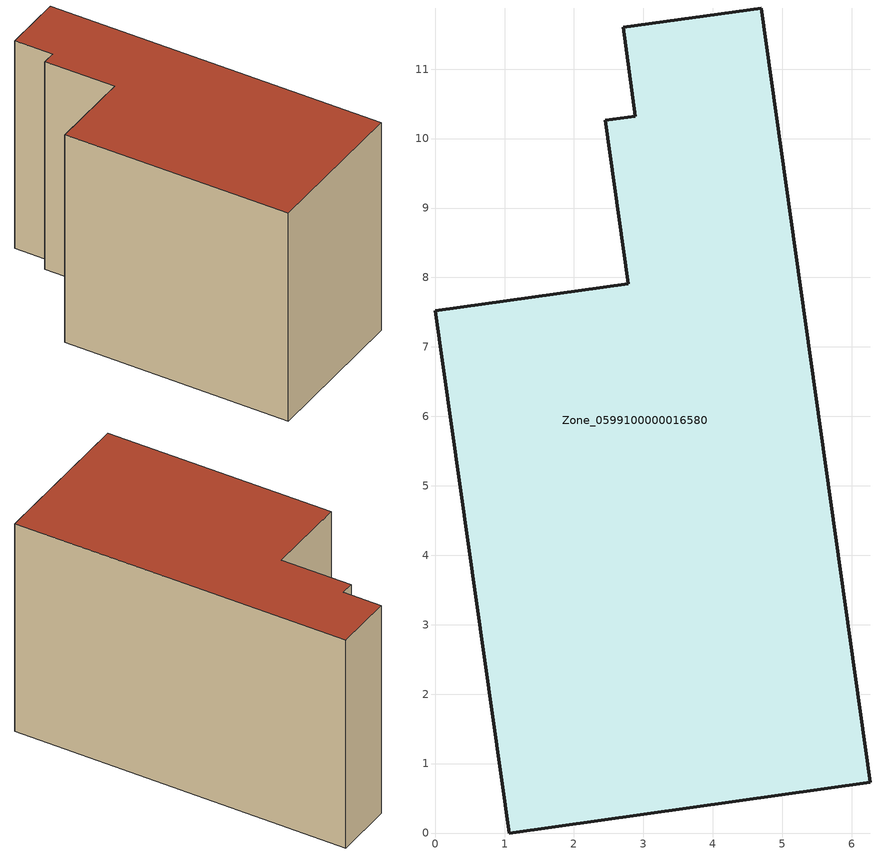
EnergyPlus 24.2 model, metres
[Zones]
Zone_0599100000016580
 floor ground (C_G): 2.45,10.26 2.88,10.32 2.71,11.6 4.7,11.88 6.27,0.73 1.07,0 0,7.52 2.78,7.91 z0
 wall outside (C_F): 1.07,0 6.27,0.73 4.7,11.88 2.71,11.6 2.88,10.32 2.45,10.26 2.78,7.91 0,7.52 1.07,0 z0:7.48
 roof outside (C_R): 2.88,10.32 2.45,10.26 2.78,7.91 0,7.52 1.07,0 6.27,0.73 4.7,11.88 2.71,11.6 z7.48
[BUILDING]
Pand.0599100000016580: North Axis=0; Terrain=City; Loads Convergence Tolerance Value=0.04; Temperature Convergence Tolerance Value=0.4; Solar Distribution=FullExterior; Maximum Number of Warmup Days=25; Minimum Number of Warmup Days=1
[Site:Location]
Rotterdam.The.Hague.AP_ZH_NLD Design_Conditions: Latitude=51.96; Longitude=4.45; Time Zone=1; Elevation=-4.5
[SITE:GROUNDTEMPERATURE:BUILDINGSURFACE]
18, 18, 18, 18, 18, 18, 18, 18, 18, 18, 18, 18
[MATERIAL] Thermal Absorptance=0.9; Solar Absorptance=0.7; Visible Absorptance=0.7
Name | Roughness | Thickness | Conductivity | Density | Specific Heat
G.TI.1946 | MediumSmooth | 0.15 | 1 | 540 | 1210
F.TI.1946 | Rough | 0.3 | 0.857143 | 1920 | 840
R.TI.1946 | MediumRough | 0.2 | 0.1 | 1500 | 1000
[CONSTRUCTION]
C_G: G.TI.1946
C_F: F.TI.1946
C_R: R.TI.1946
[ZONE]
Zone_0599100000016580: Type=1; Multiplier=1; Ceiling Height=Autocalculate; Volume=Autocalculate; Floor Area=autocalculate; Part of Total Floor Area=Yes
[ZONEINFILTRATION:DESIGNFLOWRATE]
Infil_Zone_0599100000016580: Zone or ZoneList or Space or SpaceList=Zone_0599100000016580; Schedule=AlwaysOn; Design Flow Rate Calculation Method=Flow/Area; Flow Rate per Floor Area=0.003; Constant Term Coefficient=1; Temperature Term Coefficient=0; Velocity Term Coefficient=0; Velocity Squared Term Coefficient=0
[HVACTEMPLATE:ZONE:IDEALLOADSAIRSYSTEM]
Zone_0599100000016580: Maximum Heating Supply Air Temperature=50; Minimum Cooling Supply Air Temperature=13; Maximum Heating Supply Air Humidity Ratio=0.0156; Minimum Cooling Supply Air Humidity Ratio=0.0077; Heating Limit=NoLimit; Cooling Limit=NoLimit; Dehumidification Control Type=ConstantSensibleHeatRatio; Cooling Sensible Heat Ratio=0.7; Dehumidification Setpoint=60; Humidification Control Type=None; Humidification Setpoint=30; Outdoor Air Method=None; Outdoor Air Flow Rate per Person=0.00944; Outdoor Air Flow Rate per Zone Floor Area=0; Outdoor Air Flow Rate per Zone=0; Demand Controlled Ventilation Type=None; Outdoor Air Economizer Type=NoEconomizer; Heat Recovery Type=None; Sensible Heat Recovery Effectiveness=0.7; Latent Heat Recovery Effectiveness=0.65
[ZONECONTROL:THERMOSTAT]
ThermostatControl_Zone_0599100000016580: Zone or ZoneList=Zone_0599100000016580; Control Type Schedule=DualSetpointControlType; Control 1=Thermostat_Zone_0599100000016580; Temperature Difference Between Cutout And Setpoint=0
[THERMOSTATSETPOINT:DUALSETPOINT]
Thermostat_Zone_0599100000016580: Heating Setpoint Temperature Schedule=HeatingSetpoint_Zone_0599100000016580; Cooling Setpoint Temperature Schedule=CoolingSetpoint_Zone_0599100000016580
[SCHEDULE:COMPACT]
HeatingSetpoint_Zone_0599100000016580: Through: 12/31, For: AllDays, Until: 24:00, 21
CoolingSetpoint_Zone_0599100000016580: Through: 12/31, For: AllDays, Until: 24:00, 24
DualSetpointControlType: Through: 12/31, For: AllDays, Until: 24:00, 4
AlwaysOn: Through: 12/31, For: AllDays, Until: 24:00, 1
